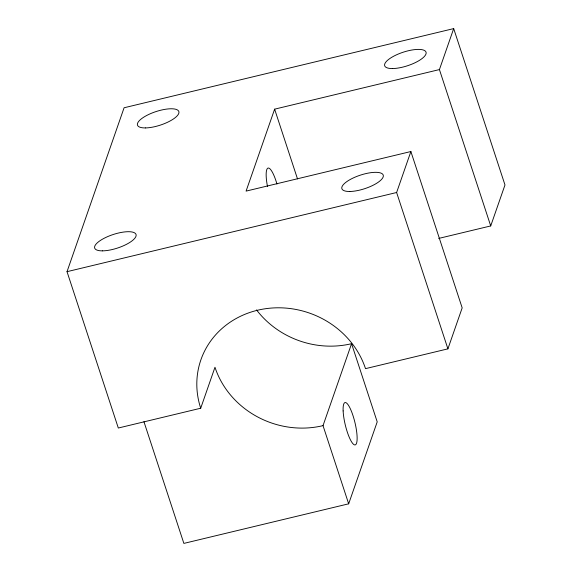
<?xml version="1.0" encoding="UTF-8"?>
<svg xmlns="http://www.w3.org/2000/svg" width="572" height="572" viewBox="0 0 572 572"><rect width="100%" height="100%" fill="white"/><g stroke="black" fill="none" stroke-linecap="round" stroke-linejoin="round"><path stroke-width="0.86" d="M453.689 28.6L439.425 69.577L274.624 109.159L246.082 191.112L410.882 151.53L462.176 307.879L447.912 348.856L365.508 368.647A87.051 79.83 19.2 0 0 257.464 310.26A87.051 79.83 19.2 0 0 200.708 408.229L118.311 428.02L67.017 271.671L124.088 107.765L453.689 28.6L504.983 184.956L490.719 225.933L438.674 238.431M200.708 408.229L214.979 367.253A87.051 79.83 19.2 0 0 323.023 425.639L348.67 503.818L183.869 543.4L143.944 421.7M447.912 348.856L396.618 192.507L410.882 151.53M323.023 425.639L351.565 343.686A87.051 79.83 19.2 0 1 256.521 309.895M348.67 503.818L377.213 421.864L351.565 343.686M67.017 271.671L396.618 192.507M439.425 69.577L490.719 225.933M274.624 109.159L297.512 178.929M267.496 186.551A21.765 4.976 76.5 0 1 268.068 168.068A21.765 4.976 76.5 0 1 276.955 184.034M392.585 68.554A21.765 7.107 -18.2 0 0 425.954 54.033A21.765 7.107 -18.2 0 0 397.526 54.361A21.765 7.107 -18.2 0 0 392.585 68.554M145.388 127.928A21.765 7.107 -18.2 0 0 178.757 113.413A21.765 7.107 -18.2 0 0 150.329 113.735A21.765 7.107 -18.2 0 0 145.388 127.928M349.778 191.484A21.765 7.107 -18.2 0 0 383.147 176.963A21.765 7.107 -18.2 0 0 354.719 177.291A21.765 7.107 -18.2 0 0 349.778 191.484M102.574 250.858A21.765 7.107 -18.2 0 0 135.95 236.336A21.765 7.107 -18.2 0 0 107.522 236.665A21.765 7.107 -18.2 0 0 102.574 250.858M343.136 410.925A21.765 4.976 76.5 0 0 354.247 444.773A21.765 4.976 76.5 0 0 352.974 415.558A21.765 4.976 76.5 0 0 343.136 410.925"/></g></svg>
